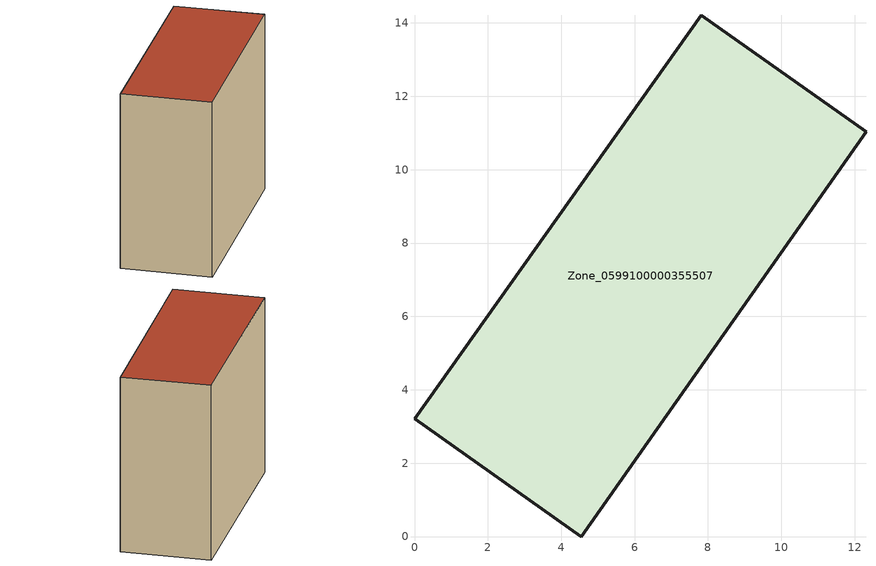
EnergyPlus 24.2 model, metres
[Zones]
Zone_0599100000355507
 floor ground (C_G): 4.54,0 0,3.2 7.82,14.2 12.31,11.04 z3.33
 wall outside (C_F): 4.54,0 12.31,11.04 7.82,14.2 0,3.2 4.54,0 z3.33:14.52
 roof outside (C_R): 0,3.2 4.54,0 12.31,11.04 7.82,14.2 z14.52
[BUILDING]
Pand.0599100000355507: North Axis=0; Terrain=City; Loads Convergence Tolerance Value=0.04; Temperature Convergence Tolerance Value=0.4; Solar Distribution=FullExterior; Maximum Number of Warmup Days=25; Minimum Number of Warmup Days=1
[Site:Location]
Rotterdam.The.Hague.AP_ZH_NLD Design_Conditions: Latitude=51.96; Longitude=4.45; Time Zone=1; Elevation=-4.5
[SITE:GROUNDTEMPERATURE:BUILDINGSURFACE]
18, 18, 18, 18, 18, 18, 18, 18, 18, 18, 18, 18
[MATERIAL] Thermal Absorptance=0.9; Solar Absorptance=0.7; Visible Absorptance=0.7
Name | Roughness | Thickness | Conductivity | Density | Specific Heat
G.TC.1992-2005 | MediumSmooth | 0.15 | 0.06 | 540 | 1210
F.TC.1992-2005 | Rough | 0.3 | 0.12 | 1920 | 840
R.TC.1992-2005 | MediumRough | 0.2 | 0.08 | 1500 | 1000
[CONSTRUCTION]
C_G: G.TC.1992-2005
C_F: F.TC.1992-2005
C_R: R.TC.1992-2005
[ZONE]
Zone_0599100000355507: Type=1; Multiplier=1; Ceiling Height=Autocalculate; Volume=Autocalculate; Floor Area=autocalculate; Part of Total Floor Area=Yes
[ZONEINFILTRATION:DESIGNFLOWRATE]
Infil_Zone_0599100000355507: Zone or ZoneList or Space or SpaceList=Zone_0599100000355507; Schedule=AlwaysOn; Design Flow Rate Calculation Method=Flow/Area; Flow Rate per Floor Area=0.0015; Constant Term Coefficient=1; Temperature Term Coefficient=0; Velocity Term Coefficient=0; Velocity Squared Term Coefficient=0
[HVACTEMPLATE:ZONE:IDEALLOADSAIRSYSTEM]
Zone_0599100000355507: Maximum Heating Supply Air Temperature=50; Minimum Cooling Supply Air Temperature=13; Maximum Heating Supply Air Humidity Ratio=0.0156; Minimum Cooling Supply Air Humidity Ratio=0.0077; Heating Limit=NoLimit; Cooling Limit=NoLimit; Dehumidification Control Type=ConstantSensibleHeatRatio; Cooling Sensible Heat Ratio=0.7; Dehumidification Setpoint=60; Humidification Control Type=None; Humidification Setpoint=30; Outdoor Air Method=None; Outdoor Air Flow Rate per Person=0.00944; Outdoor Air Flow Rate per Zone Floor Area=0; Outdoor Air Flow Rate per Zone=0; Demand Controlled Ventilation Type=None; Outdoor Air Economizer Type=NoEconomizer; Heat Recovery Type=None; Sensible Heat Recovery Effectiveness=0.7; Latent Heat Recovery Effectiveness=0.65
[ZONECONTROL:THERMOSTAT]
ThermostatControl_Zone_0599100000355507: Zone or ZoneList=Zone_0599100000355507; Control Type Schedule=DualSetpointControlType; Control 1=Thermostat_Zone_0599100000355507; Temperature Difference Between Cutout And Setpoint=0
[THERMOSTATSETPOINT:DUALSETPOINT]
Thermostat_Zone_0599100000355507: Heating Setpoint Temperature Schedule=HeatingSetpoint_Zone_0599100000355507; Cooling Setpoint Temperature Schedule=CoolingSetpoint_Zone_0599100000355507
[SCHEDULE:COMPACT]
HeatingSetpoint_Zone_0599100000355507: Through: 12/31, For: AllDays, Until: 24:00, 21
CoolingSetpoint_Zone_0599100000355507: Through: 12/31, For: AllDays, Until: 24:00, 24
DualSetpointControlType: Through: 12/31, For: AllDays, Until: 24:00, 4
AlwaysOn: Through: 12/31, For: AllDays, Until: 24:00, 1
